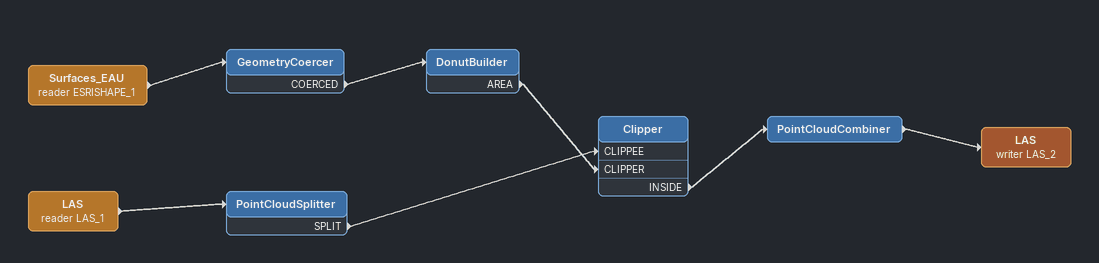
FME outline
Surfaces_EAU (reader ESRISHAPE_1)
    -> GeometryCoercer
GeometryCoercer
    COERCED -> DonutBuilder
DonutBuilder
    AREA -> Clipper [CLIPPER]
LAS (reader LAS_1)
    -> PointCloudSplitter
PointCloudSplitter
    SPLIT -> Clipper [CLIPPEE]
Clipper
    INSIDE -> PointCloudCombiner
PointCloudCombiner
    -> LAS (writer LAS_2)
LAS (writer LAS_2)
